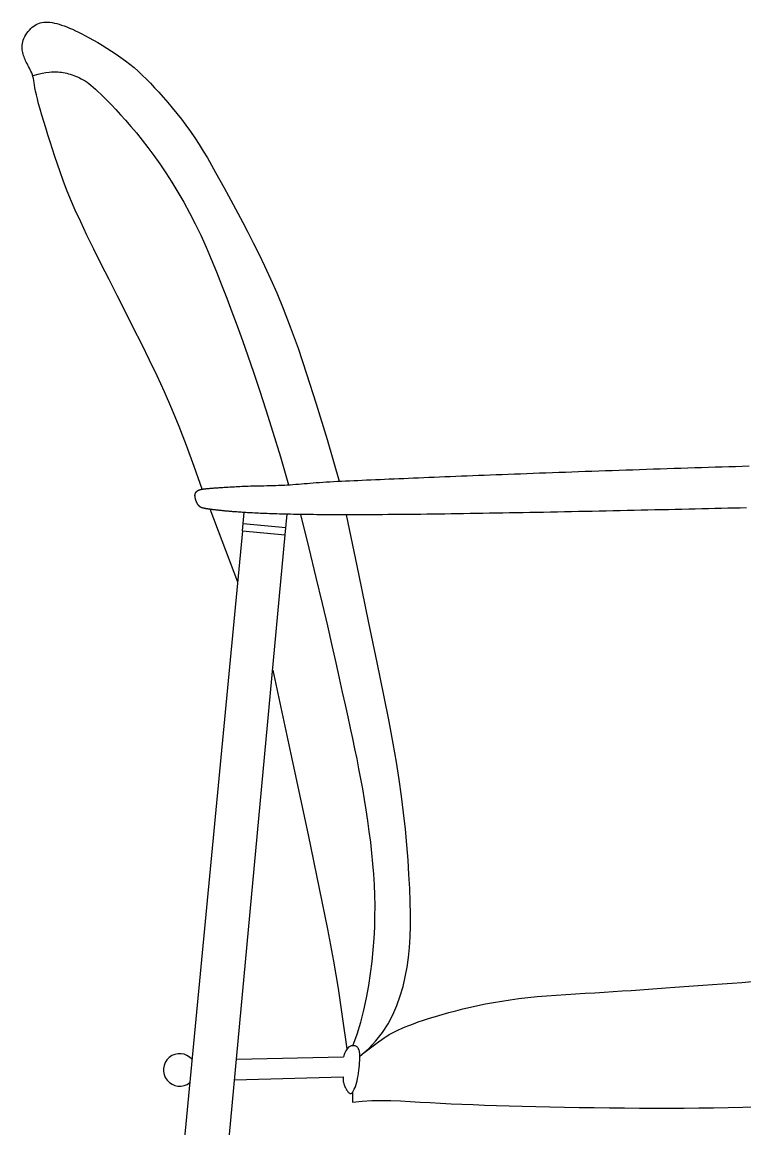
# Model space of a CAD drawing. Header units: millimetres. Extents: x 421 to 3085, y -1408 to 277.
# Drawn here: x 2309.44 to 2339.04, y -1248.15 to -1202.86 of the extents above; entities that cross this region are included whole.
import ezdxf

# ---------------------------------------------------------------- set-up
doc = ezdxf.new("R2010")
doc.units = ezdxf.units.MM

msp = doc.modelspace()

# ---------------------------------------------------------------- linework, layer by layer
at = {"color": 18, "linetype": 'Continuous', "true_color": 0x000000}
for p, q in [((2318.462, -1223.675), (2318.532, -1222.932)), ((2320.212, -1223.841), (2320.292, -1223.003))]:
    msp.add_line(p, q, dxfattribs=at)
for points in [[(2316.809, -1221.976), (2316.485, -1221.042), (2316.172, -1220.191), (2315.867, -1219.409), (2315.565, -1218.682), (2315.264, -1217.997), (2314.961, -1217.338), (2314.651, -1216.693), (2314.333, -1216.046), (2314.003, -1215.387), (2313.667, -1214.722), (2313.33, -1214.057), (2312.998, -1213.402), (2312.676, -1212.765), (2312.372, -1212.154), (2312.09, -1211.576), (2311.836, -1211.041), (2311.616, -1210.555), (2311.425, -1210.113), (2311.26, -1209.709), (2311.117, -1209.339), (2310.992, -1208.995), (2310.881, -1208.671), (2310.779, -1208.362), (2310.682, -1208.062), (2310.587, -1207.766), (2310.495, -1207.476), (2310.406, -1207.194), (2310.322, -1206.923), (2310.245, -1206.666), (2310.174, -1206.426), (2310.113, -1206.205), (2310.061, -1206.007), (2310.02, -1205.834), (2309.988, -1205.683), (2309.964, -1205.552), (2309.944, -1205.437), (2309.928, -1205.337), (2309.913, -1205.247), (2309.898, -1205.166), (2309.879, -1205.089), (2309.856, -1205.016), (2309.83, -1204.945), (2309.8, -1204.876), (2309.768, -1204.809), (2309.735, -1204.744), (2309.702, -1204.682), (2309.669, -1204.621), (2309.638, -1204.561), (2309.609, -1204.504), (2309.582, -1204.447), (2309.557, -1204.392), (2309.534, -1204.337), (2309.514, -1204.281), (2309.496, -1204.226), (2309.48, -1204.17), (2309.465, -1204.112), (2309.454, -1204.053), (2309.444, -1203.992), (2309.439, -1203.93), (2309.437, -1203.866), (2309.44, -1203.801), (2309.448, -1203.735), (2309.463, -1203.667), (2309.484, -1203.597), (2309.512, -1203.527), (2309.547, -1203.456), (2309.588, -1203.386), (2309.634, -1203.317), (2309.685, -1203.251), (2309.739, -1203.188), (2309.796, -1203.129), (2309.855, -1203.075), (2309.915, -1203.027), (2309.977, -1202.986), (2310.041, -1202.95), (2310.108, -1202.921), (2310.177, -1202.897), (2310.249, -1202.88), (2310.324, -1202.869), (2310.403, -1202.863), (2310.486, -1202.864), (2310.573, -1202.871), (2310.663, -1202.884), (2310.757, -1202.901), (2310.853, -1202.924), (2310.953, -1202.952), (2311.056, -1202.984), (2311.161, -1203.02), (2311.269, -1203.061), (2311.38, -1203.106), (2311.496, -1203.157), (2311.618, -1203.213), (2311.747, -1203.276), (2311.885, -1203.345), (2312.031, -1203.422), (2312.188, -1203.507), (2312.356, -1203.6), (2312.534, -1203.702), (2312.718, -1203.81), (2312.908, -1203.925), (2313.1, -1204.047), (2313.292, -1204.174), (2313.482, -1204.305), (2313.667, -1204.441), (2313.846, -1204.581), (2314.02, -1204.725), (2314.19, -1204.875), (2314.358, -1205.031), (2314.526, -1205.194), (2314.694, -1205.365), (2314.864, -1205.546), (2315.038, -1205.736), (2315.217, -1205.937), (2315.4, -1206.148), (2315.586, -1206.369), (2315.773, -1206.599), (2315.96, -1206.838), (2316.146, -1207.084), (2316.329, -1207.338), (2316.509, -1207.599), (2316.684, -1207.866), (2316.855, -1208.141), (2317.024, -1208.423), (2317.192, -1208.714), (2317.362, -1209.014), (2317.534, -1209.324), (2317.71, -1209.645), (2317.891, -1209.977), (2318.079, -1210.321), (2318.274, -1210.681), (2318.477, -1211.061), (2318.687, -1211.463), (2318.906, -1211.892), (2319.132, -1212.35), (2319.367, -1212.841), (2319.61, -1213.37), (2319.863, -1213.943), (2320.131, -1214.587), (2320.421, -1215.333), (2320.738, -1216.211), (2321.09, -1217.251), (2321.483, -1218.484), (2321.924, -1219.941), (2322.418, -1221.652)], [(2309.885, -1205.045), (2310.089, -1204.995), (2310.264, -1204.957), (2310.412, -1204.929), (2310.538, -1204.911), (2310.646, -1204.9), (2310.74, -1204.895), (2310.824, -1204.895), (2310.902, -1204.899), (2310.977, -1204.905), (2311.05, -1204.914), (2311.122, -1204.925), (2311.194, -1204.938), (2311.265, -1204.954), (2311.336, -1204.973), (2311.407, -1204.994), (2311.48, -1205.017), (2311.554, -1205.044), (2311.628, -1205.073), (2311.704, -1205.105), (2311.781, -1205.14), (2311.859, -1205.18), (2311.937, -1205.223), (2312.016, -1205.271), (2312.095, -1205.323), (2312.175, -1205.38), (2312.257, -1205.445), (2312.344, -1205.518), (2312.439, -1205.601), (2312.542, -1205.698), (2312.657, -1205.81), (2312.786, -1205.938), (2312.931, -1206.086), (2313.093, -1206.254), (2313.273, -1206.443), (2313.466, -1206.652), (2313.673, -1206.881), (2313.89, -1207.131), (2314.117, -1207.4), (2314.351, -1207.689), (2314.59, -1207.996), (2314.833, -1208.323), (2315.079, -1208.669), (2315.325, -1209.033), (2315.571, -1209.415), (2315.816, -1209.815), (2316.057, -1210.232), (2316.294, -1210.666), (2316.526, -1211.117), (2316.751, -1211.584), (2316.971, -1212.068), (2317.186, -1212.567), (2317.398, -1213.082), (2317.609, -1213.613), (2317.818, -1214.16), (2318.028, -1214.721), (2318.241, -1215.297), (2318.456, -1215.891), (2318.678, -1216.515), (2318.911, -1217.186), (2319.157, -1217.92), (2319.421, -1218.732), (2319.705, -1219.639), (2320.014, -1220.656), (2320.351, -1221.799)], [(2339.103, -1222.741), (2338.85, -1222.747), (2338.595, -1222.753), (2338.337, -1222.759), (2338.076, -1222.765), (2337.812, -1222.771), (2337.547, -1222.777), (2337.278, -1222.784), (2337.008, -1222.79), (2336.736, -1222.796), (2336.462, -1222.802), (2336.186, -1222.809), (2335.908, -1222.815), (2335.629, -1222.821), (2335.349, -1222.827), (2335.067, -1222.834), (2334.785, -1222.84), (2334.501, -1222.846), (2334.217, -1222.852), (2333.932, -1222.859), (2333.647, -1222.865), (2333.361, -1222.871), (2333.075, -1222.877), (2332.789, -1222.883), (2332.503, -1222.889), (2332.217, -1222.895), (2331.932, -1222.901), (2331.646, -1222.907), (2331.362, -1222.912), (2331.078, -1222.918), (2330.796, -1222.924), (2330.514, -1222.929), (2330.233, -1222.934), (2329.954, -1222.94), (2329.676, -1222.945), (2329.399, -1222.95), (2329.125, -1222.955), (2328.852, -1222.96), (2328.581, -1222.964), (2328.312, -1222.969), (2328.046, -1222.973), (2327.782, -1222.978), (2327.52, -1222.982), (2327.261, -1222.986), (2327.005, -1222.99), (2326.752, -1222.993), (2326.502, -1222.997), (2326.255, -1223), (2326.011, -1223.003), (2325.771, -1223.006), (2325.535, -1223.009), (2325.302, -1223.011), (2325.073, -1223.014), (2324.848, -1223.016), (2324.627, -1223.018), (2324.41, -1223.019), (2324.198, -1223.021), (2323.989, -1223.022), (2323.785, -1223.023), (2323.585, -1223.024), (2323.39, -1223.025), (2323.199, -1223.025), (2323.012, -1223.026), (2322.829, -1223.026), (2322.65, -1223.026), (2322.475, -1223.025), (2322.305, -1223.025), (2322.138, -1223.024), (2321.976, -1223.023), (2321.817, -1223.022), (2321.662, -1223.021), (2321.512, -1223.02), (2321.364, -1223.018), (2321.221, -1223.017), (2321.081, -1223.015), (2320.944, -1223.013), (2320.812, -1223.011), (2320.682, -1223.009), (2320.556, -1223.006), (2320.433, -1223.004), (2320.314, -1223.001), (2320.198, -1222.999), (2320.085, -1222.996), (2319.975, -1222.993), (2319.868, -1222.99), (2319.764, -1222.987), (2319.663, -1222.983), (2319.565, -1222.98), (2319.47, -1222.977), (2319.378, -1222.973), (2319.288, -1222.97), (2319.201, -1222.966), (2319.116, -1222.962), (2319.034, -1222.958), (2318.955, -1222.955), (2318.878, -1222.951), (2318.803, -1222.947), (2318.731, -1222.943), (2318.661, -1222.939), (2318.593, -1222.935), (2318.527, -1222.931), (2318.463, -1222.927), (2318.402, -1222.923), (2318.342, -1222.919), (2318.284, -1222.915), (2318.228, -1222.91), (2318.174, -1222.906), (2318.122, -1222.902), (2318.071, -1222.898), (2318.022, -1222.894), (2317.974, -1222.89), (2317.928, -1222.886), (2317.884, -1222.882), (2317.84, -1222.878), (2317.799, -1222.874), (2317.758, -1222.87), (2317.719, -1222.866), (2317.681, -1222.862), (2317.644, -1222.859), (2317.608, -1222.855), (2317.573, -1222.851), (2317.539, -1222.848), (2317.507, -1222.844), (2317.475, -1222.841), (2317.444, -1222.837), (2317.414, -1222.834), (2317.385, -1222.831), (2317.357, -1222.828), (2317.329, -1222.824), (2317.303, -1222.821), (2317.277, -1222.818), (2317.252, -1222.815), (2317.228, -1222.812), (2317.205, -1222.809), (2317.182, -1222.806), (2317.16, -1222.804), (2317.139, -1222.801), (2317.118, -1222.798), (2317.099, -1222.795), (2317.08, -1222.793), (2317.061, -1222.79), (2317.043, -1222.787), (2317.026, -1222.785), (2317.01, -1222.782), (2316.994, -1222.78), (2316.979, -1222.777), (2316.964, -1222.775), (2316.95, -1222.772), (2316.936, -1222.77), (2316.923, -1222.767), (2316.911, -1222.765), (2316.899, -1222.763), (2316.887, -1222.76), (2316.876, -1222.758), (2316.866, -1222.755), (2316.856, -1222.753), (2316.846, -1222.751), (2316.837, -1222.748), (2316.828, -1222.746), (2316.82, -1222.744), (2316.811, -1222.741), (2316.804, -1222.739), (2316.796, -1222.737), (2316.79, -1222.734), (2316.783, -1222.732), (2316.777, -1222.729), (2316.77, -1222.727), (2316.765, -1222.724), (2316.759, -1222.722), (2316.754, -1222.719), (2316.749, -1222.717), (2316.744, -1222.714), (2316.74, -1222.712), (2316.735, -1222.709), (2316.731, -1222.707), (2316.727, -1222.704), (2316.723, -1222.701), (2316.719, -1222.698), (2316.716, -1222.696), (2316.712, -1222.693), (2316.709, -1222.69), (2316.706, -1222.687), (2316.702, -1222.684), (2316.699, -1222.681), (2316.696, -1222.678), (2316.693, -1222.675), (2316.69, -1222.672), (2316.687, -1222.669), (2316.684, -1222.665), (2316.681, -1222.662), (2316.678, -1222.659), (2316.675, -1222.656), (2316.672, -1222.652), (2316.67, -1222.649), (2316.667, -1222.645), (2316.664, -1222.642), (2316.661, -1222.638), (2316.659, -1222.634), (2316.656, -1222.631), (2316.653, -1222.627), (2316.651, -1222.623), (2316.648, -1222.62), (2316.645, -1222.616), (2316.643, -1222.612), (2316.64, -1222.608), (2316.638, -1222.604), (2316.635, -1222.6), (2316.633, -1222.596), (2316.63, -1222.592), (2316.628, -1222.588), (2316.625, -1222.584), (2316.623, -1222.58), (2316.621, -1222.576), (2316.618, -1222.572), (2316.616, -1222.567), (2316.614, -1222.563), (2316.611, -1222.559), (2316.609, -1222.555), (2316.607, -1222.551), (2316.605, -1222.546), (2316.603, -1222.542), (2316.6, -1222.538), (2316.598, -1222.533), (2316.596, -1222.529), (2316.594, -1222.525), (2316.592, -1222.52), (2316.59, -1222.516), (2316.588, -1222.512), (2316.586, -1222.507), (2316.584, -1222.503), (2316.582, -1222.498), (2316.58, -1222.494), (2316.579, -1222.49), (2316.577, -1222.485), (2316.575, -1222.481), (2316.573, -1222.476), (2316.571, -1222.472), (2316.57, -1222.467), (2316.568, -1222.463), (2316.566, -1222.458), (2316.564, -1222.454), (2316.563, -1222.45), (2316.561, -1222.445), (2316.56, -1222.441), (2316.558, -1222.436), (2316.556, -1222.432), (2316.555, -1222.427), (2316.553, -1222.423), (2316.552, -1222.419), (2316.55, -1222.414), (2316.549, -1222.41), (2316.548, -1222.406), (2316.546, -1222.401), (2316.545, -1222.397), (2316.544, -1222.393), (2316.542, -1222.388), (2316.541, -1222.384), (2316.54, -1222.38), (2316.539, -1222.375), (2316.538, -1222.371), (2316.536, -1222.367), (2316.535, -1222.363), (2316.534, -1222.358), (2316.533, -1222.354), (2316.532, -1222.35), (2316.531, -1222.346), (2316.53, -1222.342), (2316.529, -1222.337), (2316.528, -1222.333), (2316.527, -1222.329), (2316.527, -1222.325), (2316.526, -1222.321), (2316.525, -1222.317), (2316.524, -1222.313), (2316.524, -1222.309), (2316.523, -1222.305), (2316.522, -1222.301), (2316.522, -1222.297), (2316.521, -1222.293), (2316.521, -1222.289), (2316.52, -1222.285), (2316.52, -1222.281), (2316.519, -1222.277), (2316.519, -1222.273), (2316.519, -1222.269), (2316.518, -1222.266), (2316.518, -1222.262), (2316.518, -1222.258), (2316.518, -1222.254), (2316.517, -1222.25), (2316.517, -1222.247), (2316.517, -1222.243), (2316.517, -1222.239), (2316.517, -1222.236), (2316.517, -1222.232), (2316.517, -1222.228), (2316.517, -1222.225), (2316.518, -1222.221), (2316.518, -1222.217), (2316.518, -1222.214), (2316.518, -1222.21), (2316.519, -1222.207), (2316.519, -1222.203), (2316.519, -1222.2), (2316.52, -1222.197), (2316.52, -1222.193), (2316.521, -1222.19), (2316.522, -1222.186), (2316.522, -1222.183), (2316.523, -1222.18), (2316.524, -1222.176), (2316.524, -1222.173), (2316.525, -1222.17), (2316.526, -1222.167), (2316.527, -1222.164), (2316.528, -1222.16), (2316.529, -1222.157), (2316.53, -1222.154), (2316.531, -1222.151), (2316.532, -1222.148), (2316.534, -1222.145), (2316.535, -1222.142), (2316.536, -1222.139), (2316.537, -1222.136), (2316.539, -1222.133), (2316.54, -1222.13), (2316.542, -1222.127), (2316.543, -1222.124), (2316.545, -1222.122), (2316.546, -1222.119), (2316.548, -1222.116), (2316.55, -1222.113), (2316.551, -1222.111), (2316.553, -1222.108), (2316.555, -1222.105), (2316.557, -1222.102), (2316.559, -1222.1), (2316.561, -1222.097), (2316.563, -1222.095), (2316.565, -1222.092), (2316.567, -1222.089), (2316.569, -1222.087), (2316.572, -1222.084), (2316.574, -1222.082), (2316.576, -1222.079), (2316.579, -1222.077), (2316.581, -1222.074), (2316.583, -1222.072), (2316.586, -1222.07), (2316.589, -1222.067), (2316.591, -1222.065), (2316.594, -1222.063), (2316.596, -1222.06), (2316.599, -1222.058), (2316.602, -1222.056), (2316.605, -1222.054), (2316.608, -1222.051), (2316.611, -1222.049), (2316.614, -1222.047), (2316.617, -1222.045), (2316.62, -1222.043), (2316.623, -1222.04), (2316.626, -1222.038), (2316.629, -1222.036), (2316.633, -1222.034), (2316.636, -1222.032), (2316.639, -1222.03), (2316.643, -1222.028), (2316.646, -1222.026), (2316.65, -1222.024), (2316.653, -1222.022), (2316.657, -1222.02), (2316.66, -1222.018), (2316.664, -1222.016), (2316.668, -1222.014), (2316.672, -1222.013), (2316.676, -1222.011), (2316.68, -1222.009), (2316.684, -1222.007), (2316.689, -1222.005), (2316.694, -1222.003), (2316.698, -1222.002), (2316.703, -1222), (2316.709, -1221.998), (2316.715, -1221.996), (2316.721, -1221.994), (2316.727, -1221.993), (2316.734, -1221.991), (2316.742, -1221.989), (2316.75, -1221.987), (2316.758, -1221.985), (2316.767, -1221.983), (2316.777, -1221.982), (2316.787, -1221.98), (2316.798, -1221.978), (2316.81, -1221.976), (2316.823, -1221.974), (2316.836, -1221.972), (2316.851, -1221.97), (2316.866, -1221.968), (2316.882, -1221.966), (2316.899, -1221.964), (2316.917, -1221.962), (2316.937, -1221.96), (2316.957, -1221.958), (2316.979, -1221.955), (2317.001, -1221.953), (2317.025, -1221.951), (2317.05, -1221.949), (2317.077, -1221.946), (2317.105, -1221.944), (2317.134, -1221.941), (2317.164, -1221.939), (2317.196, -1221.936), (2317.23, -1221.934), (2317.265, -1221.931), (2317.302, -1221.928), (2317.34, -1221.925), (2317.38, -1221.922), (2317.421, -1221.919), (2317.465, -1221.916), (2317.51, -1221.913), (2317.557, -1221.91), (2317.605, -1221.907), (2317.656, -1221.903), (2317.709, -1221.9), (2317.763, -1221.897), (2317.819, -1221.893), (2317.878, -1221.889), (2317.939, -1221.886), (2318.001, -1221.882), (2318.066, -1221.878), (2318.133, -1221.874), (2318.203, -1221.87), (2318.275, -1221.866), (2318.35, -1221.861), (2318.429, -1221.857), (2318.511, -1221.854), (2318.598, -1221.85), (2318.69, -1221.847), (2318.787, -1221.844), (2318.89, -1221.842), (2318.998, -1221.839), (2319.11, -1221.837), (2319.225, -1221.835), (2319.342, -1221.833), (2319.462, -1221.831), (2319.582, -1221.828), (2319.702, -1221.825), (2319.822, -1221.821), (2319.941, -1221.817), (2320.06, -1221.812), (2320.178, -1221.806), (2320.295, -1221.8), (2320.412, -1221.793), (2320.528, -1221.785), (2320.643, -1221.776), (2320.758, -1221.767), (2320.873, -1221.758), (2320.988, -1221.748), (2321.106, -1221.738), (2321.226, -1221.728), (2321.35, -1221.717), (2321.478, -1221.708), (2321.61, -1221.698), (2321.749, -1221.689), (2321.893, -1221.68), (2322.042, -1221.671), (2322.195, -1221.663), (2322.353, -1221.655), (2322.514, -1221.647), (2322.679, -1221.64), (2322.847, -1221.632), (2323.017, -1221.624), (2323.19, -1221.616), (2323.366, -1221.608), (2323.544, -1221.6), (2323.725, -1221.592), (2323.908, -1221.584), (2324.094, -1221.575), (2324.283, -1221.567), (2324.474, -1221.559), (2324.668, -1221.55), (2324.865, -1221.542), (2325.064, -1221.533), (2325.266, -1221.525), (2325.47, -1221.516), (2325.677, -1221.507), (2325.887, -1221.498), (2326.099, -1221.49), (2326.314, -1221.481), (2326.531, -1221.472), (2326.751, -1221.463), (2326.974, -1221.454), (2327.199, -1221.445), (2327.427, -1221.435), (2327.658, -1221.426), (2327.891, -1221.417), (2328.127, -1221.408), (2328.365, -1221.398), (2328.606, -1221.389), (2328.85, -1221.38), (2329.096, -1221.37), (2329.345, -1221.361), (2329.596, -1221.351), (2329.85, -1221.342), (2330.106, -1221.332), (2330.364, -1221.323), (2330.624, -1221.313), (2330.887, -1221.303), (2331.152, -1221.294), (2331.418, -1221.284), (2331.687, -1221.275), (2331.957, -1221.265), (2332.228, -1221.255), (2332.502, -1221.246), (2332.776, -1221.236), (2333.052, -1221.226), (2333.329, -1221.217), (2333.607, -1221.207), (2333.886, -1221.198), (2334.166, -1221.188), (2334.446, -1221.178), (2334.727, -1221.169), (2335.009, -1221.16), (2335.29, -1221.15), (2335.572, -1221.141), (2335.855, -1221.131), (2336.137, -1221.122), (2336.419, -1221.113), (2336.701, -1221.104), (2336.982, -1221.095), (2337.263, -1221.086), (2337.543, -1221.077), (2337.823, -1221.068), (2338.102, -1221.059), (2338.38, -1221.05), (2338.657, -1221.042), (2338.932, -1221.033), (2339.207, -1221.025)], [(2318.27, -1225.777), (2317.136, -1222.801)], [(2322.984, -1244.751), (2323.155, -1244.277), (2323.304, -1243.79), (2323.433, -1243.295), (2323.542, -1242.794), (2323.634, -1242.293), (2323.71, -1241.795), (2323.771, -1241.304), (2323.818, -1240.824), (2323.853, -1240.358), (2323.877, -1239.905), (2323.889, -1239.462), (2323.891, -1239.026), (2323.883, -1238.595), (2323.865, -1238.166), (2323.839, -1237.737), (2323.804, -1237.304), (2323.761, -1236.867), (2323.712, -1236.427), (2323.656, -1235.985), (2323.595, -1235.543), (2323.529, -1235.105), (2323.459, -1234.67), (2323.386, -1234.243), (2323.311, -1233.824), (2323.233, -1233.415), (2323.153, -1233.009), (2323.069, -1232.601), (2322.98, -1232.184), (2322.887, -1231.75), (2322.787, -1231.293), (2322.679, -1230.806), (2322.564, -1230.283), (2322.438, -1229.715), (2322.298, -1229.085), (2322.138, -1228.376), (2321.953, -1227.57), (2321.737, -1226.649), (2321.484, -1225.594), (2321.19, -1224.388), (2320.848, -1223.012)], [(2323.266, -1245.176), (2323.618, -1244.879), (2323.925, -1244.558), (2324.192, -1244.216), (2324.422, -1243.858), (2324.618, -1243.486), (2324.783, -1243.104), (2324.921, -1242.716), (2325.036, -1242.326), (2325.129, -1241.936), (2325.204, -1241.542), (2325.26, -1241.141), (2325.301, -1240.728), (2325.327, -1240.298), (2325.339, -1239.846), (2325.339, -1239.37), (2325.329, -1238.863), (2325.31, -1238.323), (2325.281, -1237.751), (2325.242, -1237.152), (2325.192, -1236.529), (2325.132, -1235.884), (2325.06, -1235.222), (2324.977, -1234.546), (2324.881, -1233.858), (2324.771, -1233.153), (2324.637, -1232.381), (2324.468, -1231.483), (2324.254, -1230.4), (2323.982, -1229.072), (2323.643, -1227.44), (2323.225, -1225.445), (2322.717, -1223.027)], [(2318.462, -1223.675), (2312.459, -1286.478), (2314.382, -1286.598), (2320.212, -1223.841)], [(2318.462, -1223.675), (2320.212, -1223.841)], [(2318.489, -1223.382), (2320.24, -1223.548)], [(2322.752, -1244.873), (2322.563, -1243.55), (2322.391, -1242.415), (2322.2, -1241.286), (2321.955, -1239.982), (2321.62, -1238.321), (2321.16, -1236.123), (2320.538, -1233.204), (2319.72, -1229.384)], [(2323.372, -1245.087), (2323.65, -1244.88), (2323.867, -1244.718), (2324.035, -1244.593), (2324.164, -1244.5), (2324.262, -1244.43), (2324.341, -1244.377), (2324.409, -1244.334), (2324.476, -1244.294), (2324.552, -1244.252), (2324.638, -1244.206), (2324.737, -1244.156), (2324.849, -1244.103), (2324.976, -1244.046), (2325.12, -1243.985), (2325.281, -1243.921), (2325.462, -1243.853), (2325.662, -1243.781), (2325.882, -1243.707), (2326.118, -1243.631), (2326.369, -1243.553), (2326.634, -1243.475), (2326.911, -1243.397), (2327.198, -1243.321), (2327.493, -1243.247), (2327.795, -1243.175), (2328.104, -1243.106), (2328.42, -1243.041), (2328.746, -1242.979), (2329.08, -1242.922), (2329.425, -1242.869), (2329.78, -1242.821), (2330.147, -1242.778), (2330.525, -1242.74), (2330.912, -1242.707), (2331.306, -1242.678), (2331.704, -1242.651), (2332.102, -1242.627), (2332.499, -1242.605), (2332.89, -1242.583), (2333.274, -1242.56), (2333.649, -1242.537), (2334.015, -1242.512), (2334.376, -1242.487), (2334.733, -1242.461), (2335.089, -1242.435), (2335.447, -1242.408), (2335.807, -1242.381), (2336.174, -1242.354), (2336.548, -1242.327), (2336.929, -1242.3), (2337.317, -1242.273), (2337.711, -1242.246), (2338.11, -1242.218), (2338.513, -1242.189), (2338.919, -1242.159), (2339.328, -1242.127)], [(2322.587, -1246.029), (2322.583, -1246.097), (2322.583, -1246.158), (2322.588, -1246.212), (2322.597, -1246.262), (2322.609, -1246.307), (2322.623, -1246.348), (2322.639, -1246.386), (2322.655, -1246.422), (2322.673, -1246.457), (2322.69, -1246.49), (2322.708, -1246.522), (2322.726, -1246.553), (2322.745, -1246.581), (2322.764, -1246.608), (2322.783, -1246.633), (2322.803, -1246.655), (2322.823, -1246.676), (2322.843, -1246.693), (2322.865, -1246.704), (2322.887, -1246.71), (2322.91, -1246.707), (2322.934, -1246.695), (2322.959, -1246.672), (2322.986, -1246.637), (2323.014, -1246.589), (2323.042, -1246.528), (2323.071, -1246.456), (2323.1, -1246.375), (2323.128, -1246.286), (2323.154, -1246.19), (2323.178, -1246.089), (2323.199, -1245.984), (2323.217, -1245.877), (2323.232, -1245.769), (2323.244, -1245.662), (2323.253, -1245.558), (2323.26, -1245.458), (2323.264, -1245.363), (2323.267, -1245.276), (2323.267, -1245.199), (2323.265, -1245.131), (2323.262, -1245.073), (2323.257, -1245.023), (2323.251, -1244.981), (2323.242, -1244.945), (2323.232, -1244.913), (2323.22, -1244.886), (2323.207, -1244.862), (2323.191, -1244.84), (2323.174, -1244.819), (2323.154, -1244.801), (2323.131, -1244.785), (2323.104, -1244.772), (2323.074, -1244.762), (2323.039, -1244.755), (2323.001, -1244.751), (2322.957, -1244.752), (2322.909, -1244.76), (2322.858, -1244.78), (2322.805, -1244.816), (2322.752, -1244.873), (2322.698, -1244.955), (2322.645, -1245.065), (2322.594, -1245.209)], [(2318.218, -1245.305), (2322.594, -1245.209)], [(2318.139, -1246.152), (2322.587, -1246.029)], [(2322.969, -1246.659), (2322.969, -1247.068)], [(2322.969, -1247.068), (2323.365, -1247.024), (2323.758, -1246.999), (2324.15, -1246.99), (2324.542, -1246.995), (2324.937, -1247.01), (2325.335, -1247.031), (2325.74, -1247.056), (2326.151, -1247.082), (2326.571, -1247.105), (2327.002, -1247.126), (2327.445, -1247.145), (2327.903, -1247.163), (2328.378, -1247.179), (2328.87, -1247.194), (2329.383, -1247.208), (2329.918, -1247.222), (2330.475, -1247.236), (2331.053, -1247.249), (2331.647, -1247.262), (2332.253, -1247.274), (2332.868, -1247.284), (2333.488, -1247.293), (2334.108, -1247.3), (2334.726, -1247.304), (2335.338, -1247.307), (2335.945, -1247.306), (2336.548, -1247.304), (2337.148, -1247.299), (2337.749, -1247.291), (2338.35, -1247.28), (2338.953, -1247.267), (2339.56, -1247.252)]]:
    msp.add_lwpolyline(points, dxfattribs=at)
msp.add_arc((2315.89, -1245.742), 0.665, 40.7306, 308.3497, dxfattribs=at)

doc.saveas('drawing.dxf')
